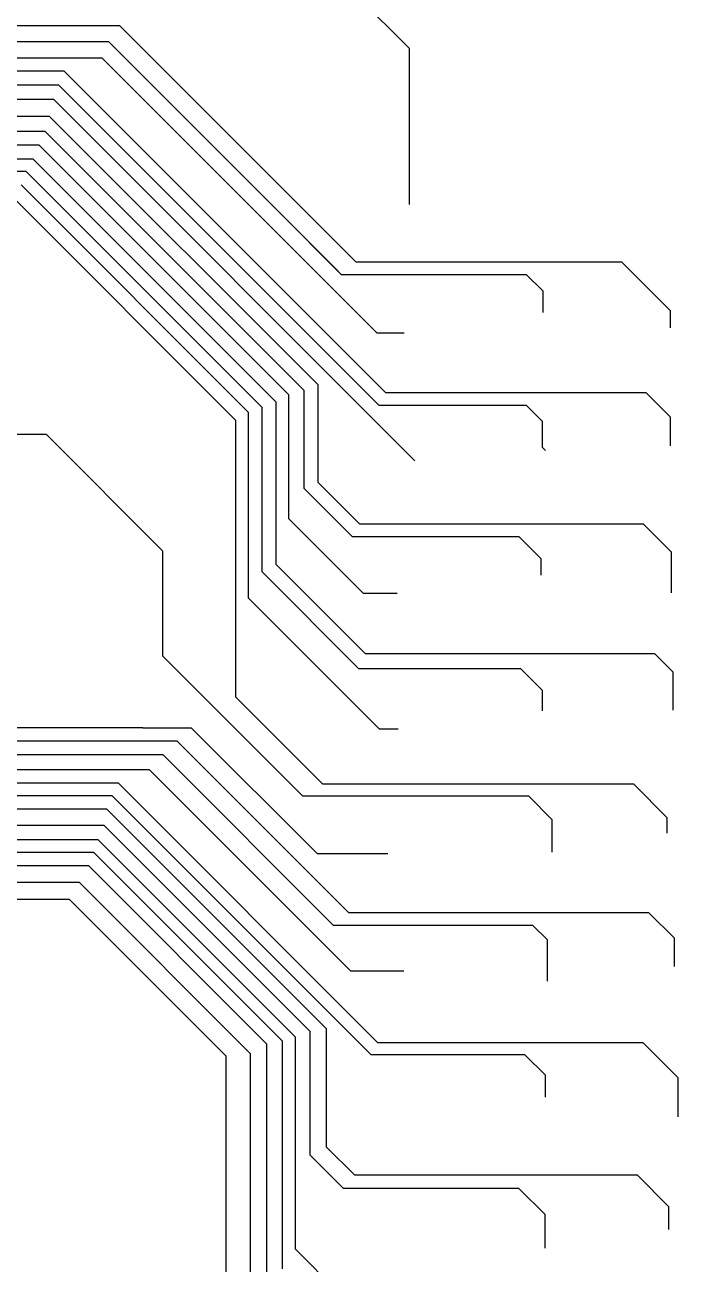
# Model space of a CAD drawing. Header units: millimetres. Extents: x -57500 to 57500, y -57500 to 57500.
# Drawn here: x 17100 to 29885, y 11055 to 35300 of the extents above; entities that cross this region are included whole.
import ezdxf

# ---------------------------------------------------------------- set-up
doc = ezdxf.new("R2010")
doc.units = ezdxf.units.MM

msp = doc.modelspace()

# ---------------------------------------------------------------- linework, layer by layer
for p, q in [((17811.55, 41647.15), (24617.7, 34841)), ((18960.85, 35281.4), (1755.55, 35281.4)), ((23586.35, 30655.9), (18960.85, 35281.4)), ((18746.1, 34965.05), (1804.4, 34965.05)), ((23239.9, 30471.25), (18746.1, 34965.05)), ((24617.7, 34841), (24617.7, 31787.75)), ((18612.2, 34650.55), (1959.15, 34650.55)), ((23992.8, 29269.95), (18612.2, 34650.55)), ((17870.1, 34394.25), (2244.85, 34394.25)), ((24163.45, 28100.9), (17870.1, 34394.25)), ((17763.6, 34119.35), (2564.95, 34119.35)), ((24031.75, 27851.2), (17763.6, 34119.35)), ((17665.95, 33837.4), (2867.35, 33837.4)), ((24734.25, 26769.1), (17665.95, 33837.4)), ((17585.75, 33509.1), (3118.2, 33509.1)), ((22838.6, 28256.25), (17585.75, 33509.1)), ((17497.6, 33216.1), (3371.75, 33216.1)), ((22564.65, 28149.05), (17497.6, 33216.1)), ((17380.9, 32948.3), (3604.55, 32948.3)), ((22266.1, 28063.1), (17380.9, 32948.3)), ((17266.3, 32672.4), (3897.85, 32672.4)), ((22019.05, 27919.65), (17266.3, 32672.4)), ((17127.2, 32429.85), (4460.95, 32429.85)), ((21742.25, 27814.8), (17127.2, 32429.85)), ((21479.65, 27718.2), (17028.85, 32169)), ((21229.95, 27562.1), (16890.45, 31901.6)), ((22029.95, 31679.25), (23291, 30418.2)), ((28784.15, 30655.9), (23586.35, 30655.9)), ((29736.55, 29703.5), (28784.15, 30655.9)), ((23291, 30418.2), (26912.55, 30418.2)), ((26912.55, 30418.2), (27235.65, 30095.1)), ((27235.65, 30095.1), (27235.65, 29671.15)), ((29736.55, 29373.65), (29736.55, 29703.5)), ((24525.3, 29269.95), (23992.8, 29269.95)), ((22564.65, 26231), (22564.65, 28149.05)), ((22838.6, 26348.8), (22838.6, 28256.25)), ((22019.05, 24743.65), (22019.05, 27919.65)), ((22266.1, 25637), (22266.1, 28063.1)), ((29260.05, 28100.9), (24163.45, 28100.9)), ((29736.9, 27624.05), (29260.05, 28100.9)), ((21479.65, 24083.35), (21479.65, 27718.2)), ((21742.25, 24601.2), (21742.25, 27814.8)), ((26914.15, 27851.2), (24031.75, 27851.2)), ((27226.7, 27538.65), (26914.15, 27851.2)), ((21229.95, 22146.95), (21229.95, 27562.1)), ((27226.7, 27030), (27226.7, 27538.65)), ((29736.9, 27062.4), (29736.9, 27624.05)), ((17522.05, 27284.8), (16880.95, 27284.8)), ((19800.45, 25006.4), (17522.05, 27284.8)), ((27285.35, 26971.35), (27226.7, 27030)), ((23513.1, 25282.55), (22564.65, 26231)), ((23652.65, 25534.75), (22838.6, 26348.8)), ((23728.55, 24174.55), (22266.1, 25637)), ((29205.45, 25534.75), (23652.65, 25534.75)), ((29753.15, 24987.05), (29205.45, 25534.75)), ((26775.35, 25282.55), (23513.1, 25282.55)), ((27204.55, 24853.35), (26775.35, 25282.55)), ((19800.45, 22950.55), (19800.45, 25006.4)), ((29753.15, 24187), (29753.15, 24987.05)), ((23767.6, 22995.1), (22019.05, 24743.65)), ((27204.55, 24535.45), (27204.55, 24853.35)), ((23639.2, 22704.25), (21742.25, 24601.2)), ((24038.85, 21524.15), (21479.65, 24083.35)), ((24385.5, 24174.55), (23728.55, 24174.55)), ((22539.85, 20211.15), (19800.45, 22950.55)), ((29426.55, 22995.1), (23767.6, 22995.1)), ((29786.75, 22634.9), (29426.55, 22995.1)), ((26807.7, 22704.25), (23639.2, 22704.25)), ((27231.55, 22280.4), (26807.7, 22704.25)), ((29786.75, 21893.1), (29786.75, 22634.9)), ((22930.85, 20446.05), (21229.95, 22146.95)), ((27231.55, 21877.7), (27231.55, 22280.4)), ((19413.2, 21544.45), (11420.2, 21544.45)), ((20360.9, 21544.05), (19411.45, 21544.05)), ((22824.8, 19080.15), (20360.9, 21544.05)), ((24404.5, 21524.15), (24038.85, 21524.15)), ((20081.1, 21289), (11242.85, 21289)), ((23440.45, 17929.65), (20081.1, 21289)), ((19809.8, 21016.45), (11119.85, 21016.45)), ((23142.7, 17683.55), (19809.8, 21016.45)), ((19538.6, 20727.85), (10997, 20727.85)), ((23480.9, 16785.55), (19538.6, 20727.85)), ((18932.3, 20464.7), (10809.3, 20464.7)), ((24008.5, 15388.5), (18932.3, 20464.7)), ((29013.6, 20446.05), (22930.85, 20446.05)), ((29670.65, 19789), (29013.6, 20446.05)), ((18809.2, 20218.85), (10675.65, 20218.85)), ((23874.8, 15153.25), (18809.2, 20218.85)), ((26958.9, 20211.15), (22539.85, 20211.15)), ((27419.85, 19750.2), (26958.9, 20211.15)), ((18703.25, 19959.2), (10373.6, 19959.2)), ((23005.8, 15656.65), (18703.25, 19959.2)), ((27419.85, 19114.4), (27419.85, 19750.2)), ((29670.65, 19487.05), (29670.65, 19789)), ((18656.25, 19633.95), (9595.35, 19633.95)), ((22683.3, 15606.9), (18656.25, 19633.95)), ((18536.95, 19358.35), (9714.7, 19358.35)), ((22397.1, 15498.2), (18536.95, 19358.35)), ((18448.85, 19109.95), (9859.45, 19109.95)), ((22142.1, 15416.7), (18448.85, 19109.95)), ((24202.45, 19080.15), (22824.8, 19080.15)), ((18351.65, 18846.4), (10742.55, 18846.4)), ((21838.25, 15359.8), (18351.65, 18846.4)), ((18167.9, 18521.25), (11173.45, 18521.25)), ((21516.7, 15172.45), (18167.9, 18521.25)), ((17975.35, 18189.1), (11426, 18189.1)), ((21038.05, 15126.4), (17975.35, 18189.1)), ((29311.45, 17929.65), (23440.45, 17929.65)), ((29809.6, 17431.5), (29311.45, 17929.65)), ((27042.6, 17683.55), (23142.7, 17683.55)), ((27328.75, 17397.4), (27042.6, 17683.55)), ((27328.75, 16592), (27328.75, 17397.4)), ((29809.6, 16880.45), (29809.6, 17431.5)), ((24519.45, 16785.55), (23480.9, 16785.55)), ((22683.3, 13190.65), (22683.3, 15606.9)), ((23005.8, 13346.35), (23005.8, 15656.65)), ((21838.25, 10294.15), (21838.25, 15359.8)), ((22142.1, 10965.7), (22142.1, 15416.7)), ((22397.1, 11349.25), (22397.1, 15498.2)), ((29195.95, 15388.5), (24008.5, 15388.5)), ((29884.8, 14699.65), (29195.95, 15388.5)), ((21038.05, 9297.7), (21038.05, 15126.4)), ((21516.7, 9629.85), (21516.7, 15172.45)), ((26884.5, 15153.25), (23874.8, 15153.25)), ((27287.2, 14750.55), (26884.5, 15153.25)), ((27287.2, 14321.35), (27287.2, 14750.55)), ((29884.8, 13936.65), (29884.8, 14699.65)), ((23556.9, 12795.25), (23005.8, 13346.35)), ((23335.05, 12538.9), (22683.3, 13190.65)), ((29088.8, 12795.25), (23556.9, 12795.25)), ((29703.45, 12180.6), (29088.8, 12795.25)), ((26768.6, 12538.9), (23335.05, 12538.9)), ((27282.55, 12024.95), (26768.6, 12538.9)), ((29703.45, 11735.55), (29703.45, 12180.6)), ((27282.55, 11367.9), (27282.55, 12024.95)), ((23398.6, 10347.75), (22397.1, 11349.25))]:
    msp.add_line(p, q)

doc.saveas('drawing.dxf')
